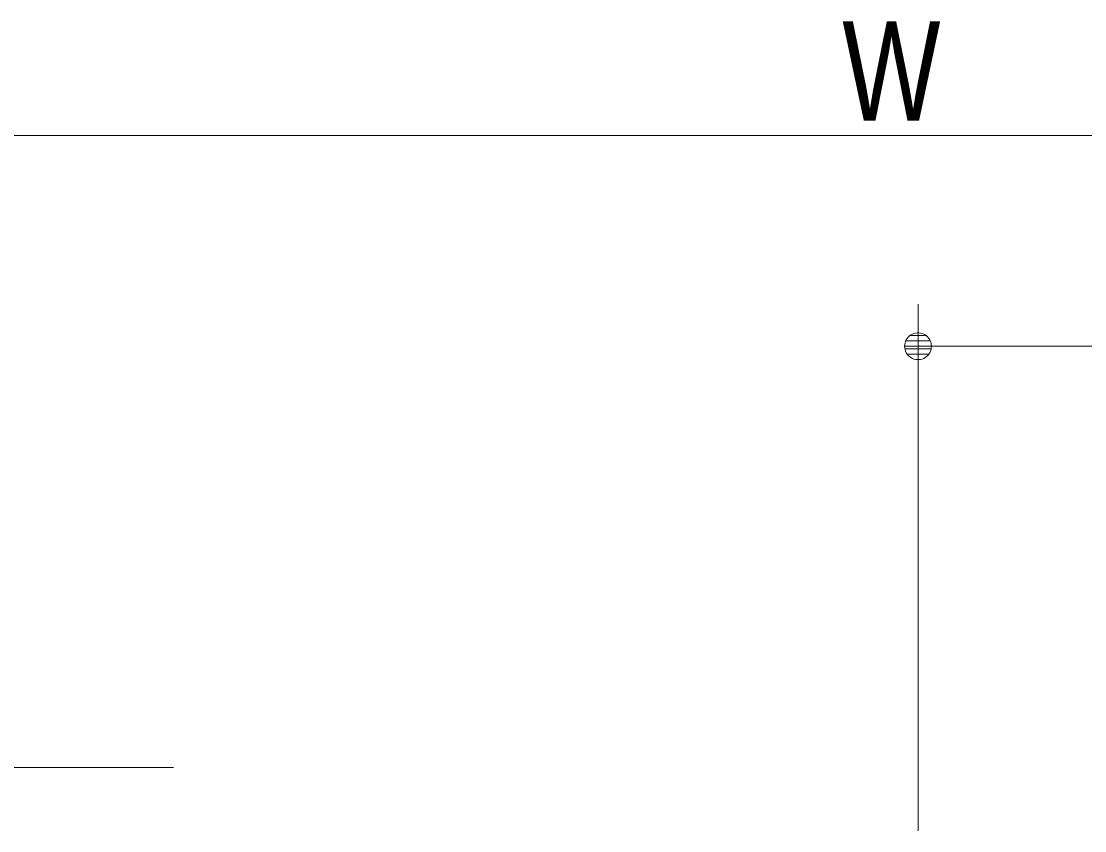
# Model space of a CAD drawing. Units: millimetres, scale not verified. Extents: x -6062 to 6062, y -3045 to 3045.
# Drawn here: x -3712 to -3207, y 520 to 904 of the extents above; entities that cross this region are included whole.
import ezdxf
from ezdxf.enums import TextEntityAlignment as Align

# ---------------------------------------------------------------- set-up
doc = ezdxf.new("R2010")
doc.units = ezdxf.units.MM
doc.header["$LTSCALE"] = 20
for name, color, linetype, lineweight in [('0-0_2寸法-1', 7, 'Continuous', 9), ('0-1_0', 7, 'Continuous', 9), ('0-3_2寸法-3', 7, 'Continuous', 9)]:
    doc.layers.add(name, color=color, linetype=linetype, lineweight=lineweight)
doc.styles.add('ＭＳ Ｐゴシック', font='')
doc.styles.get('ＭＳ Ｐゴシック').set_extended_font_data('MS PGothic')

# ---------------------------------------------------------------- blocks, each defined once
blk = doc.blocks.new('_Dot')
at = {"layer": '0-1_0'}
for p, q in [((-10, 0), (-20, 0)), ((9.78, 2), (-9.78, 2)), ((7.99, 6), (-7.99, 6)), ((9.16, -3.98), (-9.16, -3.98)), ((6, -7.98), (-6, -7.98))]:
    blk.add_line(p, q, dxfattribs=at)
for points in [[(10, 0), (9.92, 1.25), (9.69, 2.49), (9.3, 3.68), (8.76, 4.82), (8.09, 5.88), (7.29, 6.85), (6.37, 7.71), (5.36, 8.44), (4.26, 9.05), (3.09, 9.51), (1.87, 9.82), (0.63, 9.98), (-0.63, 9.98), (-1.87, 9.82), (-3.09, 9.51), (-4.26, 9.05), (-5.36, 8.44), (-6.37, 7.71), (-7.29, 6.85), (-8.09, 5.88), (-8.76, 4.82), (-9.3, 3.68), (-9.69, 2.49), (-9.92, 1.25), (-10, 0), (0, 0)], [(-10, 0), (-9.92, -1.25), (-9.69, -2.49), (-9.3, -3.68), (-8.76, -4.82), (-8.09, -5.88), (-7.29, -6.85), (-6.37, -7.71), (-5.36, -8.44), (-4.26, -9.05), (-3.09, -9.51), (-1.87, -9.82), (-0.63, -9.98), (0.63, -9.98), (1.87, -9.82), (3.09, -9.51), (4.26, -9.05), (5.36, -8.44), (6.37, -7.71), (7.29, -6.85), (8.09, -5.88), (8.76, -4.82), (9.3, -3.68), (9.69, -2.49), (9.92, -1.25), (10, 0), (0, 0)]]:
    blk.add_lwpolyline(points, close=True, dxfattribs=at)

msp = doc.modelspace()

# ---------------------------------------------------------------- linework, layer by layer
at = {"layer": '0-0_2寸法-1'}
for p, q in [((-2116.21, 850), (-4481.79, 850)), ((-3286.5, 520), (-3286.5, 770)), ((-3273.79, 750), (-2134.21, 750))]:
    msp.add_line(p, q, dxfattribs=at)
at = {"layer": '0-3_2寸法-3'}
msp.add_lwpolyline([(-3639.87, 550), (-4241.79, 550), (-4415, 650)], dxfattribs=at)

# ---------------------------------------------------------------- block references
at = {"layer": '0-0_2寸法-1', "xscale": 0.6356201, "yscale": 0.6356201, "rotation": 180}
msp.add_blockref('_Dot', (-3286.5, 750), dxfattribs=at)

# ---------------------------------------------------------------- texts
at = {"layer": '0-0_2寸法-1', "style": 'ＭＳ Ｐゴシック', "width": 0.8}
msp.add_text('W', height=47.21, dxfattribs=at).set_placement((-3322.46, 842.93), align=Align.BOTTOM_LEFT)

doc.saveas('drawing.dxf')
